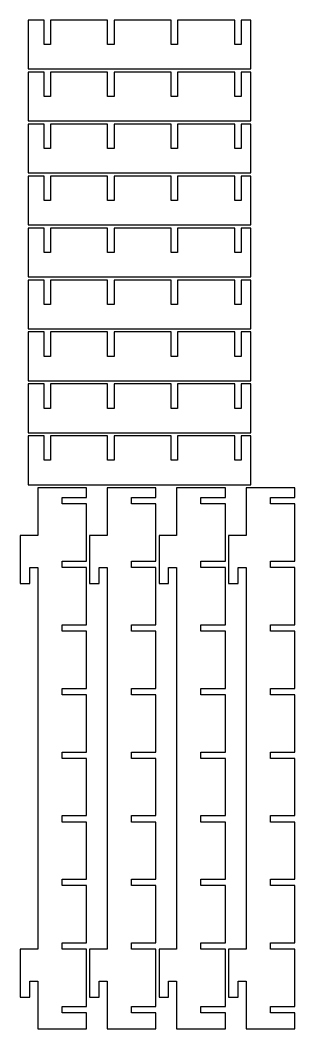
# Model space of a CAD drawing. Header units: metres. Extents: x -16 to 71, y -165 to 331.
# Drawn here: x -15.5 to 70.8, y 14 to 331 of the extents above; entities that cross this region are included whole.
import ezdxf

# ---------------------------------------------------------------- set-up
doc = ezdxf.new("R2010")
doc.units = ezdxf.units.M

msp = doc.modelspace()

# ---------------------------------------------------------------- linework, layer by layer
for p, q in [((-8, 331), (-13, 331)), ((-13, 331), (-13, 315.667)), ((-8, 323.333), (-8, 331)), ((12, 331), (-6, 331)), ((-6, 331), (-6, 323.333)), ((12, 323.333), (12, 331)), ((32, 331), (14, 331)), ((14, 331), (14, 323.333)), ((32, 323.333), (32, 331)), ((52, 331), (34, 331)), ((34, 331), (34, 323.333)), ((52, 323.333), (52, 331)), ((57, 331), (54, 331)), ((54, 331), (54, 323.333)), ((57, 315.667), (57, 331)), ((-6, 323.333), (-8, 323.333)), ((14, 323.333), (12, 323.333)), ((34, 323.333), (32, 323.333)), ((54, 323.333), (52, 323.333)), ((-13, 315.667), (57, 315.667)), ((-8, 314.667), (-13, 314.667)), ((-13, 314.667), (-13, 299.333)), ((-8, 307), (-8, 314.667)), ((12, 314.667), (-6, 314.667)), ((-6, 314.667), (-6, 307)), ((12, 307), (12, 314.667)), ((32, 314.667), (14, 314.667)), ((14, 314.667), (14, 307)), ((32, 307), (32, 314.667)), ((52, 314.667), (34, 314.667)), ((34, 314.667), (34, 307)), ((52, 307), (52, 314.667)), ((57, 314.667), (54, 314.667)), ((54, 314.667), (54, 307)), ((57, 299.333), (57, 314.667)), ((-6, 307), (-8, 307)), ((14, 307), (12, 307)), ((34, 307), (32, 307)), ((54, 307), (52, 307)), ((-13, 299.333), (57, 299.333)), ((-8, 298.333), (-13, 298.333)), ((-13, 298.333), (-13, 283)), ((-8, 290.667), (-8, 298.333)), ((12, 298.333), (-6, 298.333)), ((-6, 298.333), (-6, 290.667)), ((12, 290.667), (12, 298.333)), ((32, 298.333), (14, 298.333)), ((14, 298.333), (14, 290.667)), ((32, 290.667), (32, 298.333)), ((52, 298.333), (34, 298.333)), ((34, 298.333), (34, 290.667)), ((52, 290.667), (52, 298.333)), ((57, 298.333), (54, 298.333)), ((54, 298.333), (54, 290.667)), ((57, 283), (57, 298.333)), ((-6, 290.667), (-8, 290.667)), ((14, 290.667), (12, 290.667)), ((34, 290.667), (32, 290.667)), ((54, 290.667), (52, 290.667)), ((-13, 283), (57, 283)), ((-8, 282), (-13, 282)), ((-13, 282), (-13, 266.667)), ((-8, 274.333), (-8, 282)), ((12, 282), (-6, 282)), ((-6, 282), (-6, 274.333)), ((12, 274.333), (12, 282)), ((32, 282), (14, 282)), ((14, 282), (14, 274.333)), ((32, 274.333), (32, 282)), ((52, 282), (34, 282)), ((34, 282), (34, 274.333)), ((52, 274.333), (52, 282)), ((57, 282), (54, 282)), ((54, 282), (54, 274.333)), ((57, 266.667), (57, 282)), ((-6, 274.333), (-8, 274.333)), ((14, 274.333), (12, 274.333)), ((34, 274.333), (32, 274.333)), ((54, 274.333), (52, 274.333)), ((-13, 266.667), (57, 266.667)), ((-8, 265.667), (-13, 265.667)), ((-13, 265.667), (-13, 250.333)), ((-8, 258), (-8, 265.667)), ((12, 265.667), (-6, 265.667)), ((-6, 265.667), (-6, 258)), ((12, 258), (12, 265.667)), ((32, 265.667), (14, 265.667)), ((14, 265.667), (14, 258)), ((32, 258), (32, 265.667)), ((52, 265.667), (34, 265.667)), ((34, 265.667), (34, 258)), ((52, 258), (52, 265.667)), ((57, 265.667), (54, 265.667)), ((54, 265.667), (54, 258)), ((57, 250.333), (57, 265.667)), ((-6, 258), (-8, 258)), ((14, 258), (12, 258)), ((34, 258), (32, 258)), ((54, 258), (52, 258)), ((-13, 250.333), (57, 250.333)), ((-8, 249.333), (-13, 249.333)), ((-13, 249.333), (-13, 234)), ((-8, 241.667), (-8, 249.333)), ((12, 249.333), (-6, 249.333)), ((-6, 249.333), (-6, 241.667)), ((12, 241.667), (12, 249.333)), ((32, 249.333), (14, 249.333)), ((14, 249.333), (14, 241.667)), ((32, 241.667), (32, 249.333)), ((52, 249.333), (34, 249.333)), ((34, 249.333), (34, 241.667)), ((52, 241.667), (52, 249.333)), ((57, 249.333), (54, 249.333)), ((54, 249.333), (54, 241.667)), ((57, 234), (57, 249.333)), ((-6, 241.667), (-8, 241.667)), ((14, 241.667), (12, 241.667)), ((34, 241.667), (32, 241.667)), ((54, 241.667), (52, 241.667)), ((-13, 234), (57, 234)), ((-8, 233), (-13, 233)), ((-13, 233), (-13, 217.667)), ((-8, 225.333), (-8, 233)), ((12, 233), (-6, 233)), ((-6, 233), (-6, 225.333)), ((12, 225.333), (12, 233)), ((32, 233), (14, 233)), ((14, 233), (14, 225.333)), ((32, 225.333), (32, 233)), ((52, 233), (34, 233)), ((34, 233), (34, 225.333)), ((52, 225.333), (52, 233)), ((57, 233), (54, 233)), ((54, 233), (54, 225.333)), ((57, 217.667), (57, 233)), ((-6, 225.333), (-8, 225.333)), ((14, 225.333), (12, 225.333)), ((34, 225.333), (32, 225.333)), ((54, 225.333), (52, 225.333)), ((-13, 217.667), (57, 217.667)), ((-8, 216.667), (-13, 216.667)), ((-13, 216.667), (-13, 201.333)), ((-8, 209), (-8, 216.667)), ((12, 216.667), (-6, 216.667)), ((-6, 216.667), (-6, 209)), ((12, 209), (12, 216.667)), ((32, 216.667), (14, 216.667)), ((14, 216.667), (14, 209)), ((32, 209), (32, 216.667)), ((52, 216.667), (34, 216.667)), ((34, 216.667), (34, 209)), ((52, 209), (52, 216.667)), ((57, 216.667), (54, 216.667)), ((54, 216.667), (54, 209)), ((57, 201.333), (57, 216.667)), ((-6, 209), (-8, 209)), ((14, 209), (12, 209)), ((34, 209), (32, 209)), ((54, 209), (52, 209)), ((-13, 201.333), (57, 201.333)), ((-8, 200.333), (-13, 200.333)), ((-13, 200.333), (-13, 185)), ((-8, 192.667), (-8, 200.333)), ((12, 200.333), (-6, 200.333)), ((-6, 200.333), (-6, 192.667)), ((12, 192.667), (12, 200.333)), ((32, 200.333), (14, 200.333)), ((14, 200.333), (14, 192.667)), ((32, 192.667), (32, 200.333)), ((52, 200.333), (34, 200.333)), ((34, 200.333), (34, 192.667)), ((52, 192.667), (52, 200.333)), ((57, 200.333), (54, 200.333)), ((54, 200.333), (54, 192.667)), ((57, 185), (57, 200.333)), ((-6, 192.667), (-8, 192.667)), ((14, 192.667), (12, 192.667)), ((34, 192.667), (32, 192.667)), ((54, 192.667), (52, 192.667)), ((-13, 185), (57, 185)), ((5.33333, 184), (-10, 184)), ((-10, 184), (-10, 169)), ((5.33333, 181), (5.33333, 184)), ((27.1667, 184), (11.8333, 184)), ((11.8333, 184), (11.8333, 169)), ((27.1667, 181), (27.1667, 184)), ((49, 184), (33.6667, 184)), ((33.6667, 184), (33.6667, 169)), ((49, 181), (49, 184)), ((70.8333, 184), (55.5, 184)), ((55.5, 184), (55.5, 169)), ((70.8333, 181), (70.8333, 184)), ((-2.33333, 179), (-2.33333, 181)), ((-2.33333, 181), (5.33333, 181)), ((19.5, 179), (19.5, 181)), ((19.5, 181), (27.1667, 181)), ((41.3333, 179), (41.3333, 181)), ((41.3333, 181), (49, 181)), ((63.1667, 179), (63.1667, 181)), ((63.1667, 181), (70.8333, 181)), ((5.33333, 179), (-2.33333, 179)), ((5.33333, 161), (5.33333, 179)), ((27.1667, 179), (19.5, 179)), ((27.1667, 161), (27.1667, 179)), ((49, 179), (41.3333, 179)), ((49, 161), (49, 179)), ((70.8333, 179), (63.1667, 179)), ((70.8333, 161), (70.8333, 179)), ((-10, 169), (-15.5, 169)), ((-15.5, 169), (-15.5, 154)), ((11.8333, 169), (6.33333, 169)), ((6.33333, 169), (6.33333, 154)), ((33.6667, 169), (28.1667, 169)), ((28.1667, 169), (28.1667, 154)), ((55.5, 169), (50, 169)), ((50, 169), (50, 154)), ((-12.5, 154), (-12.5, 159)), ((-12.5, 159), (-10, 159)), ((-10, 159), (-10, 39)), ((-2.33333, 159), (-2.33333, 161)), ((-2.33333, 161), (5.33333, 161)), ((5.33333, 159), (-2.33333, 159)), ((5.33333, 141), (5.33333, 159)), ((9.33333, 154), (9.33333, 159)), ((9.33333, 159), (11.8333, 159)), ((11.8333, 159), (11.8333, 39)), ((19.5, 159), (19.5, 161)), ((19.5, 161), (27.1667, 161)), ((27.1667, 159), (19.5, 159)), ((27.1667, 141), (27.1667, 159)), ((31.1667, 154), (31.1667, 159)), ((31.1667, 159), (33.6667, 159)), ((33.6667, 159), (33.6667, 39)), ((41.3333, 159), (41.3333, 161)), ((41.3333, 161), (49, 161)), ((49, 159), (41.3333, 159)), ((49, 141), (49, 159)), ((53, 154), (53, 159)), ((53, 159), (55.5, 159)), ((55.5, 159), (55.5, 39)), ((63.1667, 159), (63.1667, 161)), ((63.1667, 161), (70.8333, 161)), ((70.8333, 159), (63.1667, 159)), ((70.8333, 141), (70.8333, 159)), ((-15.5, 154), (-12.5, 154)), ((6.33333, 154), (9.33333, 154)), ((28.1667, 154), (31.1667, 154)), ((50, 154), (53, 154)), ((-2.33333, 139), (-2.33333, 141)), ((-2.33333, 141), (5.33333, 141)), ((19.5, 139), (19.5, 141)), ((19.5, 141), (27.1667, 141)), ((41.3333, 139), (41.3333, 141)), ((41.3333, 141), (49, 141)), ((63.1667, 139), (63.1667, 141)), ((63.1667, 141), (70.8333, 141)), ((5.33333, 139), (-2.33333, 139)), ((5.33333, 121), (5.33333, 139)), ((27.1667, 139), (19.5, 139)), ((27.1667, 121), (27.1667, 139)), ((49, 139), (41.3333, 139)), ((49, 121), (49, 139)), ((70.8333, 139), (63.1667, 139)), ((70.8333, 121), (70.8333, 139)), ((-2.33333, 119), (-2.33333, 121)), ((-2.33333, 121), (5.33333, 121)), ((19.5, 119), (19.5, 121)), ((19.5, 121), (27.1667, 121)), ((41.3333, 119), (41.3333, 121)), ((41.3333, 121), (49, 121)), ((63.1667, 119), (63.1667, 121)), ((63.1667, 121), (70.8333, 121)), ((5.33333, 119), (-2.33333, 119)), ((5.33333, 101), (5.33333, 119)), ((27.1667, 119), (19.5, 119)), ((27.1667, 101), (27.1667, 119)), ((49, 119), (41.3333, 119)), ((49, 101), (49, 119)), ((70.8333, 119), (63.1667, 119)), ((70.8333, 101), (70.8333, 119)), ((-2.33333, 99), (-2.33333, 101)), ((-2.33333, 101), (5.33333, 101)), ((5.33333, 99), (-2.33333, 99)), ((5.33333, 81), (5.33333, 99)), ((19.5, 99), (19.5, 101)), ((19.5, 101), (27.1667, 101)), ((27.1667, 99), (19.5, 99)), ((27.1667, 81), (27.1667, 99)), ((41.3333, 99), (41.3333, 101)), ((41.3333, 101), (49, 101)), ((49, 99), (41.3333, 99)), ((49, 81), (49, 99)), ((63.1667, 99), (63.1667, 101)), ((63.1667, 101), (70.8333, 101)), ((70.8333, 99), (63.1667, 99)), ((70.8333, 81), (70.8333, 99)), ((-2.33333, 79), (-2.33333, 81)), ((-2.33333, 81), (5.33333, 81)), ((19.5, 79), (19.5, 81)), ((19.5, 81), (27.1667, 81)), ((41.3333, 79), (41.3333, 81)), ((41.3333, 81), (49, 81)), ((63.1667, 79), (63.1667, 81)), ((63.1667, 81), (70.8333, 81)), ((5.33333, 79), (-2.33333, 79)), ((5.33333, 61), (5.33333, 79)), ((27.1667, 79), (19.5, 79)), ((27.1667, 61), (27.1667, 79)), ((49, 79), (41.3333, 79)), ((49, 61), (49, 79)), ((70.8333, 79), (63.1667, 79)), ((70.8333, 61), (70.8333, 79)), ((-2.33333, 59), (-2.33333, 61)), ((-2.33333, 61), (5.33333, 61)), ((19.5, 59), (19.5, 61)), ((19.5, 61), (27.1667, 61)), ((41.3333, 59), (41.3333, 61)), ((41.3333, 61), (49, 61)), ((63.1667, 59), (63.1667, 61)), ((63.1667, 61), (70.8333, 61)), ((5.33333, 59), (-2.33333, 59)), ((5.33333, 41), (5.33333, 59)), ((27.1667, 59), (19.5, 59)), ((27.1667, 41), (27.1667, 59)), ((49, 59), (41.3333, 59)), ((49, 41), (49, 59)), ((70.8333, 59), (63.1667, 59)), ((70.8333, 41), (70.8333, 59)), ((-10, 39), (-15.5, 39)), ((-15.5, 39), (-15.5, 24)), ((-2.33333, 39), (-2.33333, 41)), ((-2.33333, 41), (5.33333, 41)), ((5.33333, 39), (-2.33333, 39)), ((5.33333, 21), (5.33333, 39)), ((11.8333, 39), (6.33333, 39)), ((6.33333, 39), (6.33333, 24)), ((19.5, 39), (19.5, 41)), ((19.5, 41), (27.1667, 41)), ((27.1667, 39), (19.5, 39)), ((27.1667, 21), (27.1667, 39)), ((33.6667, 39), (28.1667, 39)), ((28.1667, 39), (28.1667, 24)), ((41.3333, 39), (41.3333, 41)), ((41.3333, 41), (49, 41)), ((49, 39), (41.3333, 39)), ((49, 21), (49, 39)), ((55.5, 39), (50, 39)), ((50, 39), (50, 24)), ((63.1667, 39), (63.1667, 41)), ((63.1667, 41), (70.8333, 41)), ((70.8333, 39), (63.1667, 39)), ((70.8333, 21), (70.8333, 39)), ((-12.5, 24), (-12.5, 29)), ((-12.5, 29), (-10, 29)), ((-10, 29), (-10, 14)), ((9.33333, 24), (9.33333, 29)), ((9.33333, 29), (11.8333, 29)), ((11.8333, 29), (11.8333, 14)), ((31.1667, 24), (31.1667, 29)), ((31.1667, 29), (33.6667, 29)), ((33.6667, 29), (33.6667, 14)), ((53, 24), (53, 29)), ((53, 29), (55.5, 29)), ((55.5, 29), (55.5, 14)), ((-15.5, 24), (-12.5, 24)), ((6.33333, 24), (9.33333, 24)), ((28.1667, 24), (31.1667, 24)), ((50, 24), (53, 24)), ((-2.33333, 19), (-2.33333, 21)), ((-2.33333, 21), (5.33333, 21)), ((19.5, 19), (19.5, 21)), ((19.5, 21), (27.1667, 21)), ((41.3333, 19), (41.3333, 21)), ((41.3333, 21), (49, 21)), ((63.1667, 19), (63.1667, 21)), ((63.1667, 21), (70.8333, 21)), ((5.33333, 19), (-2.33333, 19)), ((5.33333, 14), (5.33333, 19)), ((27.1667, 19), (19.5, 19)), ((27.1667, 14), (27.1667, 19)), ((49, 19), (41.3333, 19)), ((49, 14), (49, 19)), ((70.8333, 19), (63.1667, 19)), ((70.8333, 14), (70.8333, 19)), ((-10, 14), (5.33333, 14)), ((11.8333, 14), (27.1667, 14)), ((33.6667, 14), (49, 14)), ((55.5, 14), (70.8333, 14))]:
    msp.add_line(p, q)

doc.saveas('drawing.dxf')
